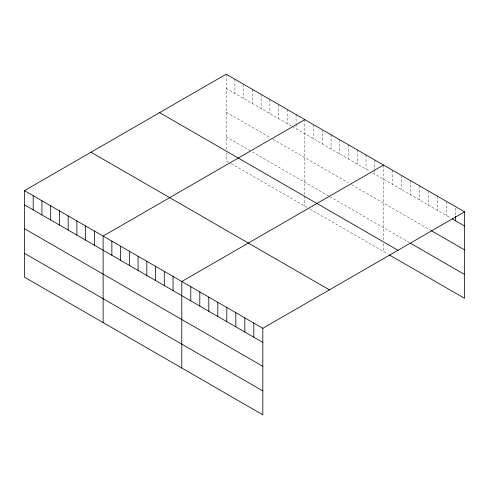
<?xml version="1.0" encoding="UTF-8"?>
<svg xmlns="http://www.w3.org/2000/svg" width="489" height="489" viewBox="0 0 489 489"><rect width="100%" height="100%" fill="white"/><g stroke="black" fill="none" stroke-linecap="round" stroke-linejoin="round"><path stroke-width="0.37" stroke-dasharray="2.44 1.83" d="M226.162 88.356L291.719 126.205M292.343 126.565L369.763 171.26M372.887 173.063L451.041 218.186M226.162 112.232L269.867 137.464M272.99 139.267L348.535 182.886M351.658 184.683L430.454 230.178M226.162 136.834L251.138 151.254M252.385 151.969L329.183 196.309M329.806 196.67L409.232 242.526M228.663 162.152L226.162 160.71L226.162 152.751M231.156 163.595L309.201 208.65M309.824 209.011L388.003 254.146M455.546 208.125L455.546 215.576M446.536 201.431L446.536 215.588M437.533 196.236L437.533 210.392M428.529 191.034L428.529 205.191M419.519 185.838L419.519 199.989M410.515 180.637L410.515 194.793M401.512 175.435L401.512 189.591M392.502 170.239L392.502 184.39M383.498 165.037L383.498 240.692M383.498 243.589L383.498 251.548M374.757 159.995L374.757 168.931M374.757 169.677L374.757 174.145M366.016 154.946L366.016 169.102M357.276 149.897L357.276 164.053M348.535 144.854L348.535 159.004M339.794 139.805L339.794 153.962M331.053 134.762L331.053 148.913M322.312 129.713L322.312 143.87M313.571 124.664L313.571 138.821M304.83 119.622L304.83 195.276M304.83 195.997L304.83 206.126M296.089 114.573L296.089 123.515M296.089 124.261L296.089 128.729M287.349 109.53L287.349 123.68M278.608 104.481L278.608 118.638M269.867 99.432L269.867 113.589M261.126 94.389L261.126 108.54M252.385 89.34L252.385 103.497M243.644 84.297L243.644 98.448M234.903 79.249L234.903 93.405M226.162 74.2L226.162 150.581"/><path stroke-width="0.73" d="M24.45 190.661L262.837 328.29L262.837 414.8L24.45 277.165L24.45 190.661L226.162 74.2L464.55 211.835L464.55 298.339L389.287 254.885M304.83 119.622L103.118 236.077L103.118 322.587M383.498 165.037L181.786 281.499L181.786 368.003M262.837 328.29L464.55 211.835M452.325 218.931L464.55 225.985M431.102 230.551L464.55 249.861M410.515 243.265L464.55 274.463M159.597 112.635L397.985 250.264M91.015 152.232L329.403 289.861M24.45 204.818L262.837 342.447M24.45 228.693L262.837 366.322M24.45 253.29L262.837 390.925M455.546 216.315L455.546 220.79M253.828 323.095L253.828 337.245M244.824 317.893L244.824 332.049M235.82 312.691L235.82 326.848M226.81 307.495L226.81 321.646M217.807 302.294L217.807 316.45M208.803 297.098L208.803 311.248M199.793 291.896L199.793 306.053M190.789 286.695L190.789 300.851M173.045 276.45L173.045 290.607M164.304 271.401L164.304 285.558M155.563 266.358L155.563 280.515M146.822 261.309L146.822 275.466M138.081 256.267L138.081 270.417M129.34 251.218L129.34 265.374M120.6 246.169L120.6 260.325M111.859 241.126L111.859 255.282M94.377 231.034L94.377 245.185M85.636 225.985L85.636 240.142M76.895 220.936L76.895 235.093M68.154 215.893L68.154 230.05M59.413 210.845L59.413 225.001M50.673 205.802L50.673 219.952M41.932 200.753L41.932 214.909M33.191 195.71L33.191 209.86"/></g></svg>
